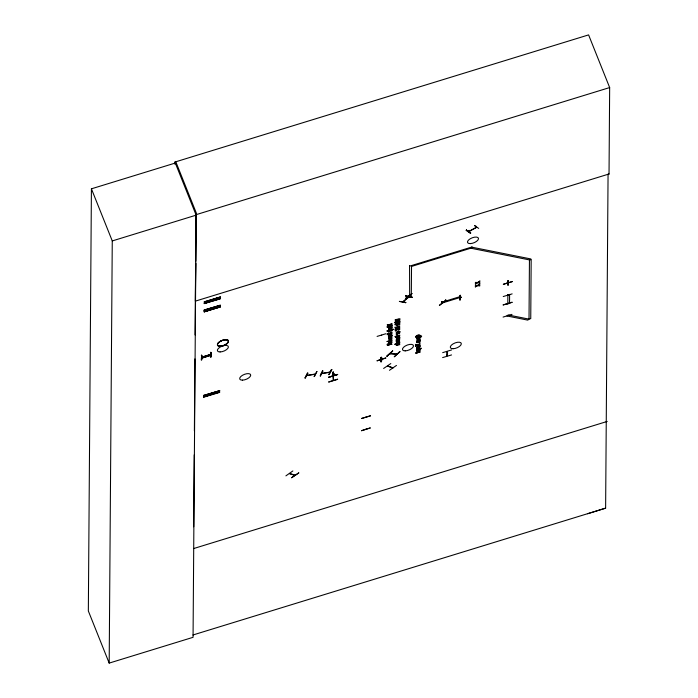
<?xml version="1.0" encoding="UTF-8"?>
<svg xmlns="http://www.w3.org/2000/svg" width="698" height="698" viewBox="0 0 698 698"><rect width="100%" height="100%" fill="white"/><g stroke="black" fill="none" stroke-linecap="round" stroke-linejoin="round"><path stroke-width="1.05" d="M175.303 163.035L91.421 188.818L88.341 610.986L109.185 663.1L193.058 637.318L196.147 215.15L174.91 162.058L588.597 34.9L609.659 87.564L609.031 174.046L608.063 174.352M109.185 663.1L112.265 240.932L91.421 188.818M174.893 164.213L174.91 162.058M193.695 526.781L194.219 454.843M194.393 430.858L194.917 358.912M195.091 334.935L195.614 263.329M195.789 239.562L195.972 214.714L609.659 87.564M201.678 355.317L201.251 360.037L201.739 359.88L201.643 355.055L201.652 359.819M206.608 355.989L206.608 355.901M210.691 352.551L210.63 357.149L211.128 357.001L211.154 352.481L210.534 352.324L211.101 352.473M210.744 357.071L210.77 352.569M328.767 377.269L337.684 374.407L328.793 377.138M337.631 379.354L328.732 381.858M333.051 376.143L333.356 380.471M333.356 380.427L333.435 376.056M337.658 374.538L328.767 377.278M387.172 331.149L390.042 330.564L388.55 332.1L390.025 330.913L392.075 330.721C384.354 331.698 403.287 326.708 387.172 331.149L386.997 330.712M387.207 327.126L392.11 325.617L387.207 327.126L387.032 326.69M387.425 325.155C387.172 327.449 392.573 325.818 392.128 323.706L387.425 325.155L387.25 324.718M387.442 344.969L388.454 344.96L388.454 345.51L390.618 344.297L391.944 344.437L391.613 343.765L388.952 344.507L388.952 343.782L391.988 342.552L387.565 344.001A1.012 0.454 -21.8 0 0 387.128 344.384L387.102 344.96L388.454 344.664L388.463 343.922L387.643 344.777M389.414 330.189C388.577 327.249 393.323 330.442 392.058 328.514A1.448 0.646 -21.8 0 0 391.465 328.339C390.33 327.868 386.997 330.398 389.414 330.189L389.24 329.735M395.19 322.808L395.81 322.624L395.016 322.371L395.81 322.624M395.19 327.519L395.19 327.973L398.898 327.781L395.181 329.22L399.875 327.781L395.836 327.615L399.884 326.079L395.19 327.519L395.016 327.092M395.225 322.555L399.177 320.556L395.243 320.967L399.143 319.291C386.299 321.708 408.819 316.142 396.036 320.871L399.928 320.155L395.225 322.555L395.051 322.118M395.382 323.532L396.394 323.523L396.385 324.073L396.883 323.366L399.963 322.528L395.382 323.532L395.016 322.72M409.246 295.917L409.674 296.074L409.543 265.441M411.532 265.554L411.314 295.551L409.586 296.083M442.628 357.585L451.545 354.933M442.68 352.647L451.58 349.934M446.886 351.713C448.84 351.914 445.795 361.512 446.895 351.661M587.629 513.745L605.62 508.153L608.063 174.291L609.031 173.985L195.344 301.143L195.763 263.286M195.789 261.122L196.33 213.091L175.66 161.404M466.473 229.912L466.255 230.523L466.517 229.843M466.596 230.2L470.757 233.01L470.339 233.184M332.815 376.65L332.902 372.13L333.4 372.025L333.312 376.545L332.841 376.632M333.208 376.458L333.295 371.982M333.452 374.381L334.351 373.91L333.548 374.128M385.802 358.1L376.929 360.84L385.802 357.873M381.745 335.171L381.352 335.319M380.934 361.791L381.056 357.306L380.916 361.913C381.946 362.07 382.487 356.268 381.003 357.402M381.405 361.747L381.492 357.228M381.536 359.208L381.544 358.702L381.195 359.252M459.816 299.992L459.921 295.411L460.401 295.324L460.305 299.843L459.834 299.922M460.375 297.68L461.343 297.208L460.383 297.47M507.603 283.344L508.031 283.022L507.158 283.074M507.987 283.257L507.559 282.14M507.935 285.081L508.057 280.596L507.908 285.212L508.406 285.063L508.493 280.544L508.004 280.692M361.512 430.771L370.385 427.9L361.494 430.622M366.293 417.369L365.831 417.317M366.162 429.174L365.804 429.331M370.498 415.877L361.564 418.477L370.49 415.738M503.084 317.075L512 314.379M507.49 294.94L507.908 294.853M507.394 303.813L507.847 303.639M512.149 293.884L503.232 296.537M512.088 302.33L503.153 304.93M468.794 231.692L469.675 231.195L469.021 230.401M476.699 227.216L468.733 231.553L476.655 227.269L475.774 227.531M305.323 378.011L307.914 372.985L304.956 378.142L307.452 373.002M322.363 371.022L322.842 370.996L320.356 376.074C320.112 373.98 326.071 365.412 320.251 375.969M460.2 299.747L460.252 295.306M408.827 296.118L409.639 296.031M389.885 353.72L390.671 353.764M289.417 473.663L294.888 475.39M333.391 376.475L333.435 375.969M316.866 371.476L314.013 376.597M314.432 376.58L316.918 371.502M331.786 369.486L328.898 374.686L331.847 369.53L331.376 369.608M331.428 369.521L328.906 374.564M402.572 301.964L408.775 296.825L408.47 296.065L408.574 296.92M405.529 302.845L405.791 302.487L399.413 301.379M333.086 376.074L333.417 376.405M379.974 359.88L380.846 359.601M380.96 359.732L380.157 359.802M461.317 297.392L460.54 297.627M507.655 282.114C508.886 283.222 505.361 283.501 507.996 283.056M470.661 232.984L466.561 230.288M402.798 302.007L403.069 301.484M408.086 296.894C408.138 298.151 409.665 296.606 408.688 296.109M408.932 296.99L402.99 301.911M386.849 356.181L392.747 350.989L386.858 356.128M396.211 354.287L396.979 354.069M400.085 351.6L394.213 356.844L399.762 351.548M334.22 374.119L333.452 374.337M412.413 297.139C397.895 294.635 411 296.947 412.073 297.427L405.521 295.839M306.71 375.437L315.164 374.067M315.164 374.224L306.623 375.611M330.093 372.235L321.569 373.639M409.805 266.086L470.81 247.336L470.801 248.209L529.677 259.953L530.908 258.958L472.031 247.223L470.801 248.209L411.532 266.435M405.416 298.517L412.108 293.483L405.678 298.5M439.644 305.349L445.97 300.192L439.365 305.235M390.801 363.571L383.63 368.457M387.53 366.04L392.834 368.012M396.481 365.42L389.475 370.298M292.855 470.949L285.901 475.87M290.202 473.628L290.115 473.567M298.779 472.912L291.528 477.781L298.761 472.886M388.795 328.767L389.362 328.426M201.303 355.483L201.774 355.387M474.684 225.663L478.706 228.403M474.596 225.777L475.006 225.489M397.066 354.139L390.138 353.485L390.775 353.511M396.822 354.34L396.089 354.279L396.464 354.052M389.065 326.804L390.173 326.341M205.901 356.154L205.893 356.608M392.634 350.928L387.146 356.137M476.053 226.405L476.481 227.103M469.344 231.178L469.318 230.558M205.901 356.111L205.893 356.565M387.905 366.415L388.105 366.153M289.583 473.427L295.045 475.155M442.253 302.81L441.668 302.67L442.087 302.461M112.265 240.932L196.147 215.15M201.748 357.114L210.656 354.401M201.739 357.289L210.63 354.558M201.757 357.385L210.648 354.654M201.626 357.559L203.607 356.948M387.713 334.56L387.172 334.726L387.207 334.159A1.012 0.454 -21.8 0 1 387.634 333.766L392.058 332.327L389.022 334.037L388.044 333.871L387.713 334.543M388.454 344.454L388.952 344.271M397.031 345.466C394.745 345.946 397.677 342.901 398.322 344.568C399.718 345.213 398.933 342.229 399.823 344.149A1.422 0.637 -21.8 0 1 399.518 344.594C398.776 345.859 396.08 343.529 397.031 345.458M337.649 379.154L328.749 382.12M193.538 548.584L607.225 421.426M192.971 634.988L605.62 508.153M512.245 281.582L503.302 284.304L512.21 281.617M512.062 302.243L503.206 304.921M220.367 297.383L204.296 302.417L220.367 297.252L204.305 302.234L204.226 301.798L220.28 296.947L220.367 297.566M204.322 301.937L220.324 297.043M220.324 298.255L204.209 303.403L220.306 298.788L204.244 303.63L204.27 303.159M204.209 310.104L220.306 305.227L204.165 309.982L204.235 310.601L220.298 305.759M204.2 310.401L220.219 305.427M204.244 310.575L220.298 305.733L220.263 305.253M220.263 306.658L204.2 311.631L204.113 311.203L220.263 306.448L220.245 306.972L204.182 311.823L220.167 306.649M204.191 311.823L220.254 306.972M219.643 390.679L203.537 395.408L203.624 395.836L219.687 390.854L203.615 396.028L219.678 391.177L219.696 390.697L203.58 395.496M203.58 396.761L219.556 391.779L219.634 392.398L203.563 397.241L203.493 396.63L219.591 391.866M219.634 392.075L203.572 396.926M387.591 366.057L392.991 367.776M321.83 373.386L330.093 372.069M507.778 282.908L507.472 282.123M408.304 297.435L408.068 296.624M476.437 227.147L476.254 226.335M469.414 231.151L469.143 230.384M396.7 354.331L390.016 353.729M399.387 301.423L405.878 302.557M445.996 300.236L445.472 299.73M441.677 302.723L441.433 301.92M442.488 302.574L441.764 302.723M466.264 230.453L470.321 233.263M385.977 333.705L377.086 336.41M476.176 226.388L476.481 227.147M471.769 246.569L472.031 247.223M441.782 301.702L442.052 302.487L441.651 301.745M408.269 296.161L408.609 296.929M407.868 296.859L408.086 297.4M396.883 323.924L396.211 323.636L396.385 324.073M201.722 357.83L210.63 355.169M387.093 341.566L392.006 340.057L387.093 341.566M387.957 325.303L388.568 325.966L389.336 324.884L387.957 325.303M388.507 337.37C388.664 338.556 387.87 341.165 392.014 338.312C388.236 340.493 388.358 337.727 392.023 337.596C392.337 336.733 387.8 339.184 389.397 337.396L392.032 336.288L388.507 337.37M388.533 334.412L389.056 334.551L388.559 335.11A1.222 0.55 -21.8 0 0 388.542 335.354L392.058 333.33L388.533 334.412M389.85 324.718C389.894 327.467 394.03 322.415 389.85 324.718M389.842 341.645L389.842 342.587L388.934 342.631L389.842 341.645M390.295 341.505C389.676 345.109 386.753 341.252 390.671 341.095C393.375 340.205 390.749 343.974 391.482 341.479A1.038 0.462 -21.8 0 0 391.055 341.357L390.295 341.505M394.859 344.289L399.762 342.779L394.859 344.289M394.998 324.718L396.778 324.474L396.281 325.163L396.813 325.477L399.902 324.308L396.865 325.006A1.073 0.48 -21.8 0 1 396.97 324.649L399.91 323.209L394.998 324.718M395.129 336.523C394.867 338.818 400.268 337.186 399.823 335.075L395.129 336.523M395.653 336.672L396.263 337.343L397.031 336.253L395.653 336.672M396.132 330.791L395.382 331.044L395.181 330.084A1.588 0.715 -21.8 0 1 395.679 329.578L397.284 329.107L398.619 329.814L399.413 329.037L398.811 328.47L399.588 328.226C401.149 331.794 394.545 328.261 396.132 330.791M396.263 340.956L396.787 341.095L396.29 341.654A1.222 0.55 -21.8 0 0 396.272 341.898L399.788 339.874L396.263 340.956M396.272 339.778L396.796 339.917L396.298 340.476A1.222 0.55 -21.8 0 0 396.281 340.72L399.797 338.696L396.272 339.778M396.316 333.941L396.839 334.08L396.342 334.639A1.222 0.55 -21.8 0 0 396.324 334.874L399.841 332.859L396.316 333.941M396.394 322.459L399.919 321.377L396.394 322.459M396.961 337.876C396.56 340.135 397.851 337.274 398.785 337.169A1.274 0.576 -21.8 0 1 399.431 337.064L399.596 337.082A1.126 0.506 -21.8 0 1 399.902 337.37C400.565 338.949 394.501 340.048 396.961 337.876M397.555 336.087C397.59 338.835 401.734 333.784 397.555 336.087M397.624 341.898L397.616 342.84L396.708 342.884L397.624 341.898M398.078 341.758C397.459 345.362 394.536 341.505 398.453 341.357C401.158 340.467 398.532 344.227 399.256 341.732A1.038 0.462 -21.8 0 0 398.837 341.61L398.078 341.758M415.511 344.489L415.493 346.4L416.052 345.431L420.196 343.844L416.06 345.117L416.06 344.323L415.511 344.489M415.607 353.014L416.619 352.996L416.61 353.554L417.107 352.848L420.187 352.001L415.607 353.014M416.636 350.239C419.254 352.368 423.058 345.833 420.388 349.052C420.091 348.634 418.259 347.491 416.575 349.654A1.666 0.75 -21.8 0 0 416.785 350.178L416.636 350.239M416.654 347.97L417.177 348.11L416.68 348.668A1.222 0.55 -21.8 0 0 416.662 348.913L420.179 346.889L416.654 347.97M416.697 341.505C414.944 344.603 425.536 340.24 417.177 342.221A1.073 0.48 -21.8 0 1 417.282 341.854L420.222 340.423L416.697 341.505M416.723 337.98C416.008 342.849 428.162 331.428 416.723 337.98M417.343 346.068C416.933 348.328 418.233 345.475 419.166 345.362A1.274 0.576 -21.8 0 1 419.812 345.257L419.969 345.274A1.126 0.506 -21.8 0 1 420.283 345.562C420.946 347.142 414.882 348.241 417.343 346.068M417.997 350.719L417.989 351.661L417.081 351.705L417.997 350.719M418.076 339.542L418.076 340.493L417.168 340.528L418.076 339.542M418.451 350.579C417.832 354.183 414.909 350.335 418.826 350.178C421.531 349.288 418.905 353.048 419.638 350.562A1.038 0.462 -21.8 0 0 419.21 350.431L418.451 350.579M418.538 339.403C417.91 343.006 414.987 339.158 418.905 339.001C421.609 338.111 418.992 341.872 419.716 339.385A1.038 0.462 -21.8 0 0 419.289 339.263L418.538 339.403M442.794 301.937L442.794 302.81L460.575 297.348L460.575 296.467L442.794 301.937M475.294 286.861L477.615 285.744L479.988 285.761L478.113 285.395L480.006 283.885L477.65 285.369L475.303 285.351L477.144 285.718L475.294 286.861M475.312 283.938L477.633 282.83L480.006 282.838L478.139 282.481L480.023 280.971L477.668 282.446L475.329 282.437L477.162 282.795L475.312 283.938M507.874 294.914L507.804 303.909L509.531 303.386L509.601 294.382L507.874 294.914M529.45 260.022L529.014 319.126L527.793 320.12L506.914 315.958L508.135 314.964L529.014 319.126L530.75 318.593L531.178 259.49L529.45 260.022M420.353 335.494L419.358 336.68L416.444 337.579A1.911 0.855 -21.8 0 1 415.633 337.378C415.197 335.546 419.385 334.072 420.353 335.494M392.197 326.996L392.163 327.179A1.475 0.663 -21.8 0 1 391.709 327.728L388.961 328.575A1.475 0.663 -21.8 0 1 388.507 328.304L388.516 327.964A1.492 0.672 -21.8 0 1 388.969 327.414L391.116 326.585L392.197 326.996M392.136 335.153L392.11 335.328A1.475 0.663 -21.8 0 1 391.648 335.878L388.899 336.724A1.475 0.663 -21.8 0 1 388.446 336.453L388.454 336.113A1.492 0.672 -21.8 0 1 388.917 335.564L391.055 334.743L392.136 335.153M399.945 331.725L399.91 331.899A1.475 0.663 -21.8 0 1 399.457 332.449L396.708 333.295A1.475 0.663 -21.8 0 1 396.255 333.025L396.255 332.684A1.492 0.672 -21.8 0 1 396.717 332.135L398.863 331.314L399.945 331.725M416.034 336.663C419.864 338.94 421.418 332.457 416.034 336.663M389.013 327.868C391.691 329.212 392.442 325.05 389.013 327.868M388.952 336.017C391.622 337.37 392.328 333.225 388.952 336.017M396.761 332.588C399.439 333.932 400.19 329.77 396.761 332.588M398.008 338.26L398.933 338.242L399.317 337.509L398.008 338.26M417.099 349.585C420.763 350.597 419.768 346.897 417.099 349.585M419.777 337.727L417.203 338.704L417.587 338.015L419.777 337.727M418.39 346.452L419.315 346.435L419.699 345.702L418.39 346.452M210.63 355.334L201.748 358.118L210.63 355.361M242.407 380.157A5.863 2.635 -21.8 0 0 250.722 375.184A5.863 2.635 -21.8 0 0 242.442 375.306A5.863 2.635 -21.8 0 0 242.407 380.157M470.208 243.602A5.854 2.626 -21.8 0 0 478.514 238.637A5.854 2.626 -21.8 0 0 470.243 238.76A5.854 2.626 -21.8 0 0 470.208 243.602M405.198 350.867A5.854 2.626 -21.8 0 0 413.495 345.903A5.854 2.626 -21.8 0 0 405.233 346.025A5.854 2.626 -21.8 0 0 405.198 350.867M220.088 351.94A5.863 2.635 -21.8 0 0 228.412 346.967A5.863 2.635 -21.8 0 0 220.123 347.089A5.863 2.635 -21.8 0 0 220.088 351.94M220.123 346.26A5.881 2.644 -21.8 0 0 228.464 341.27A5.881 2.644 -21.8 0 0 220.158 341.392A5.881 2.644 -21.8 0 0 220.123 346.26A5.863 2.635 -21.8 0 0 228.464 341.305A5.863 2.635 -21.8 0 0 220.167 341.409A5.863 2.635 -21.8 0 0 220.132 346.26A5.863 2.635 -21.8 0 0 228.455 341.278A5.863 2.635 -21.8 0 0 220.175 341.427A5.863 2.635 -21.8 0 0 220.14 346.278M453.037 348.73A5.854 2.626 -21.8 0 0 461.343 343.765A5.854 2.626 -21.8 0 0 453.072 343.887A5.854 2.626 -21.8 0 0 453.037 348.73"/></g></svg>
